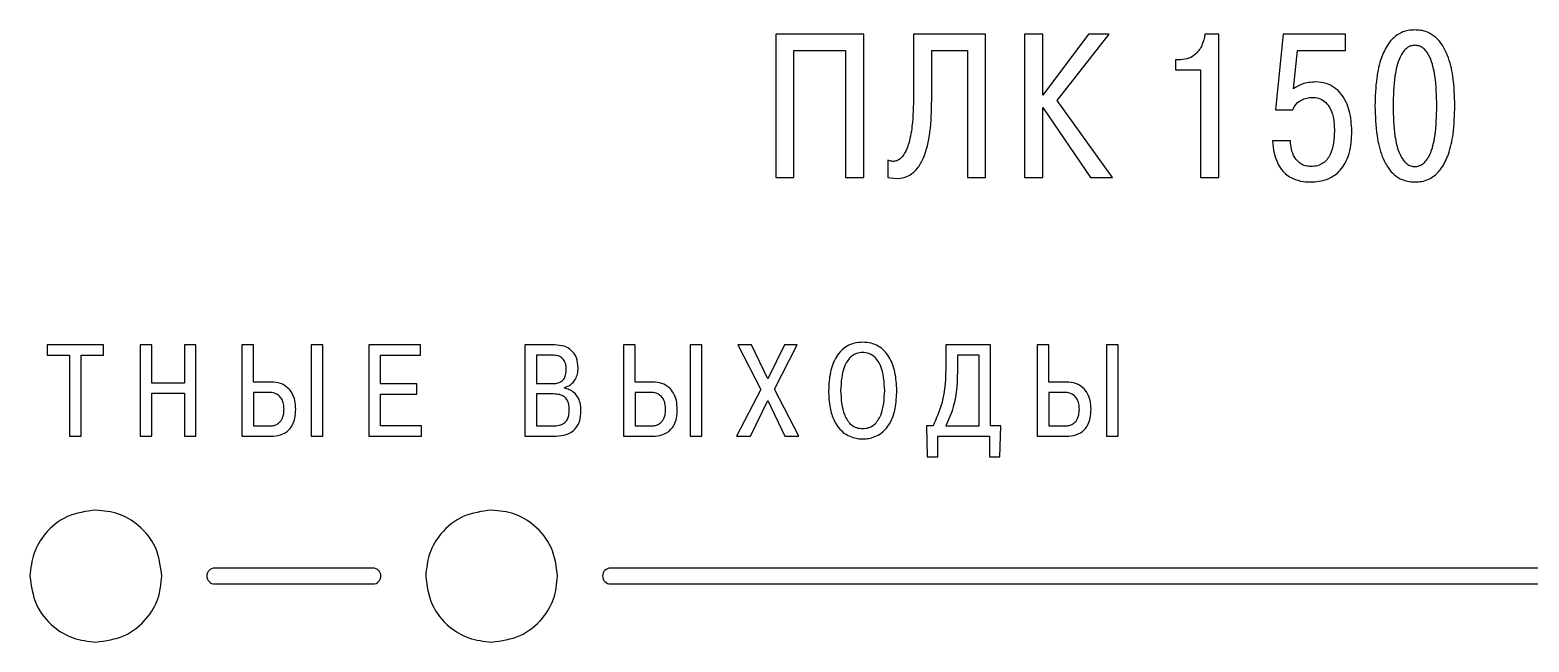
# Model space of a CAD drawing. Header units: millimetres. Extents: x 3520 to 8864, y 403 to 1747.
# Drawn here: x 7184.53 to 7212.94, y 1191.2 to 1202.8 of the extents above; entities that cross this region are included whole.
import ezdxf

# ---------------------------------------------------------------- set-up
doc = ezdxf.new("R2010")
doc.units = ezdxf.units.MM

msp = doc.modelspace()

# ---------------------------------------------------------------- linework, layer by layer
for p, q in [((7200.337, 1202.72, 1518.358), (7198.668, 1202.72, 1518.358)), ((7198.668, 1202.72, 1518.358), (7198.668, 1200.004, 1518.358)), ((7200.337, 1200.004, 1518.358), (7200.337, 1202.72, 1518.358)), ((7202.646, 1202.72, 1518.358), (7201.28, 1202.72, 1518.358)), ((7201.28, 1202.72, 1518.358), (7201.28, 1201.552, 1518.358)), ((7202.646, 1200.004, 1518.358), (7202.646, 1202.72, 1518.358)), ((7203.728, 1202.72, 1518.358), (7203.382, 1202.72, 1518.358)), ((7203.382, 1202.72, 1518.358), (7203.382, 1200.004, 1518.358)), ((7203.728, 1201.564, 1518.358), (7203.728, 1202.72, 1518.358)), ((7204.597, 1202.72, 1518.358), (7203.728, 1201.564, 1518.358)), ((7204.003, 1201.463, 1518.358), (7204.985, 1202.72, 1518.358)), ((7204.985, 1202.72, 1518.358), (7204.597, 1202.72, 1518.358)), ((7207.065, 1202.72, 1518.358), (7206.801, 1202.72, 1518.358)), ((7207.065, 1200.004, 1518.358), (7207.065, 1202.72, 1518.358)), ((7208.283, 1202.72, 1518.358), (7208.14, 1201.288, 1518.358)), ((7209.467, 1202.72, 1518.358), (7208.283, 1202.72, 1518.358)), ((7209.467, 1202.414, 1518.358), (7209.467, 1202.72, 1518.358)), ((7199.014, 1202.414, 1518.358), (7199.992, 1202.414, 1518.358)), ((7199.014, 1200.004, 1518.358), (7199.014, 1202.414, 1518.358)), ((7199.992, 1202.414, 1518.358), (7199.992, 1200.004, 1518.358)), ((7201.625, 1201.475, 1518.358), (7201.625, 1202.414, 1518.358)), ((7201.625, 1202.414, 1518.358), (7202.3, 1202.414, 1518.358)), ((7202.3, 1202.414, 1518.358), (7202.3, 1200.004, 1518.358)), ((7208.481, 1201.684, 1518.358), (7208.555, 1202.414, 1518.358)), ((7208.555, 1202.414, 1518.358), (7209.467, 1202.414, 1518.358)), ((7206.343, 1202.235, 1518.358), (7206.246, 1202.235, 1518.358)), ((7206.246, 1202.235, 1518.358), (7206.246, 1202.045, 1518.358)), ((7206.246, 1202.045, 1518.358), (7206.72, 1202.045, 1518.358)), ((7206.72, 1202.045, 1518.358), (7206.72, 1200.004, 1518.358)), ((7203.728, 1200.004, 1518.358), (7203.728, 1201.331, 1518.358)), ((7203.728, 1201.331, 1518.358), (7204.636, 1200.004, 1518.358)), ((7205.051, 1200.004, 1518.358), (7204.003, 1201.463, 1518.358)), ((7208.14, 1201.288, 1518.358), (7208.466, 1201.288, 1518.358)), ((7208.423, 1200.698, 1518.358), (7208.082, 1200.698, 1518.358)), ((7200.794, 1200.334, 1518.358), (7200.794, 1200.008, 1518.358)), ((7198.668, 1200.004, 1518.358), (7199.014, 1200.004, 1518.358)), ((7199.992, 1200.004, 1518.358), (7200.337, 1200.004, 1518.358)), ((7202.3, 1200.004, 1518.358), (7202.646, 1200.004, 1518.358)), ((7203.382, 1200.004, 1518.358), (7203.728, 1200.004, 1518.358)), ((7204.636, 1200.004, 1518.358), (7205.051, 1200.004, 1518.358)), ((7206.72, 1200.004, 1518.358), (7207.065, 1200.004, 1518.358)), ((7185.929, 1196.832, 1518.358), (7184.86, 1196.832, 1518.358)), ((7184.86, 1196.832, 1518.358), (7184.86, 1196.637, 1518.358)), ((7185.929, 1196.637, 1518.358), (7185.929, 1196.832, 1518.358)), ((7186.843, 1196.832, 1518.358), (7186.623, 1196.832, 1518.358)), ((7186.623, 1196.832, 1518.358), (7186.623, 1195.103, 1518.358)), ((7186.843, 1196.111, 1518.358), (7186.843, 1196.832, 1518.358)), ((7187.68, 1196.832, 1518.358), (7187.46, 1196.832, 1518.358)), ((7187.46, 1196.832, 1518.358), (7187.46, 1196.111, 1518.358)), ((7187.68, 1195.103, 1518.358), (7187.68, 1196.832, 1518.358)), ((7188.771, 1196.832, 1518.358), (7188.552, 1196.832, 1518.358)), ((7188.552, 1196.832, 1518.358), (7188.552, 1195.103, 1518.358)), ((7188.771, 1196.128, 1518.358), (7188.771, 1196.832, 1518.358)), ((7189.865, 1196.832, 1518.358), (7189.865, 1195.103, 1518.358)), ((7190.085, 1196.832, 1518.358), (7189.865, 1196.832, 1518.358)), ((7190.085, 1195.103, 1518.358), (7190.085, 1196.832, 1518.358)), ((7191.935, 1196.832, 1518.358), (7190.957, 1196.832, 1518.358)), ((7190.957, 1196.832, 1518.358), (7190.957, 1195.103, 1518.358)), ((7191.935, 1196.637, 1518.358), (7191.935, 1196.832, 1518.358)), ((7193.911, 1196.832, 1518.358), (7193.911, 1195.103, 1518.358)), ((7194.484, 1196.832, 1518.358), (7193.911, 1196.832, 1518.358)), ((7196.002, 1196.832, 1518.358), (7195.783, 1196.832, 1518.358)), ((7195.783, 1196.832, 1518.358), (7195.783, 1195.103, 1518.358)), ((7196.002, 1196.128, 1518.358), (7196.002, 1196.832, 1518.358)), ((7197.046, 1196.832, 1518.358), (7197.046, 1195.103, 1518.358)), ((7197.266, 1196.832, 1518.358), (7197.046, 1196.832, 1518.358)), ((7197.266, 1195.103, 1518.358), (7197.266, 1196.832, 1518.358)), ((7198.209, 1196.832, 1518.358), (7197.95, 1196.832, 1518.358)), ((7197.95, 1196.832, 1518.358), (7198.387, 1195.988, 1518.358)), ((7198.52, 1196.192, 1518.358), (7198.209, 1196.832, 1518.358)), ((7198.837, 1196.832, 1518.358), (7198.52, 1196.192, 1518.358)), ((7198.644, 1195.992, 1518.358), (7199.076, 1196.832, 1518.358)), ((7199.076, 1196.832, 1518.358), (7198.837, 1196.832, 1518.358)), ((7202.741, 1196.832, 1518.358), (7201.894, 1196.832, 1518.358)), ((7201.894, 1196.832, 1518.358), (7201.894, 1196.476, 1518.358)), ((7202.741, 1195.299, 1518.358), (7202.741, 1196.832, 1518.358)), ((7203.844, 1196.832, 1518.358), (7203.625, 1196.832, 1518.358)), ((7203.625, 1196.832, 1518.358), (7203.625, 1195.103, 1518.358)), ((7203.844, 1196.128, 1518.358), (7203.844, 1196.832, 1518.358)), ((7204.938, 1196.832, 1518.358), (7204.938, 1195.103, 1518.358)), ((7205.158, 1196.832, 1518.358), (7204.938, 1196.832, 1518.358)), ((7205.158, 1195.103, 1518.358), (7205.158, 1196.832, 1518.358)), ((7184.86, 1196.637, 1518.358), (7185.285, 1196.637, 1518.358)), ((7185.285, 1196.637, 1518.358), (7185.285, 1195.103, 1518.358)), ((7185.504, 1195.103, 1518.358), (7185.504, 1196.637, 1518.358)), ((7185.504, 1196.637, 1518.358), (7185.929, 1196.637, 1518.358)), ((7191.177, 1196.094, 1518.358), (7191.177, 1196.637, 1518.358)), ((7191.177, 1196.637, 1518.358), (7191.935, 1196.637, 1518.358)), ((7194.444, 1196.637, 1518.358), (7194.131, 1196.637, 1518.358)), ((7194.131, 1196.637, 1518.358), (7194.131, 1196.099, 1518.358)), ((7202.521, 1196.637, 1518.358), (7202.113, 1196.637, 1518.358)), ((7202.113, 1196.637, 1518.358), (7202.113, 1196.422, 1518.358)), ((7202.521, 1195.299, 1518.358), (7202.521, 1196.637, 1518.358)), ((7187.46, 1196.111, 1518.358), (7186.843, 1196.111, 1518.358)), ((7189.105, 1196.128, 1518.358), (7188.771, 1196.128, 1518.358)), ((7191.866, 1196.094, 1518.358), (7191.177, 1196.094, 1518.358)), ((7191.866, 1195.899, 1518.358), (7191.866, 1196.094, 1518.358)), ((7194.131, 1196.099, 1518.358), (7194.437, 1196.099, 1518.358)), ((7196.336, 1196.128, 1518.358), (7196.002, 1196.128, 1518.358)), ((7204.178, 1196.128, 1518.358), (7203.844, 1196.128, 1518.358)), ((7186.843, 1195.916, 1518.358), (7187.46, 1195.916, 1518.358)), ((7186.843, 1195.103, 1518.358), (7186.843, 1195.916, 1518.358)), ((7187.46, 1195.916, 1518.358), (7187.46, 1195.103, 1518.358)), ((7189.06, 1195.933, 1518.358), (7188.771, 1195.933, 1518.358)), ((7188.771, 1195.933, 1518.358), (7188.771, 1195.299, 1518.358)), ((7191.177, 1195.299, 1518.358), (7191.177, 1195.899, 1518.358)), ((7191.177, 1195.899, 1518.358), (7191.866, 1195.899, 1518.358)), ((7194.449, 1195.904, 1518.358), (7194.131, 1195.904, 1518.358)), ((7194.131, 1195.904, 1518.358), (7194.131, 1195.299, 1518.358)), ((7194.666, 1196.012, 1518.358), (7194.666, 1196.025, 1518.358)), ((7196.291, 1195.933, 1518.358), (7196.002, 1195.933, 1518.358)), ((7196.002, 1195.933, 1518.358), (7196.002, 1195.299, 1518.358)), ((7198.387, 1195.988, 1518.358), (7197.927, 1195.103, 1518.358)), ((7199.106, 1195.103, 1518.358), (7198.644, 1195.992, 1518.358)), ((7204.133, 1195.933, 1518.358), (7203.844, 1195.933, 1518.358)), ((7203.844, 1195.933, 1518.358), (7203.844, 1195.299, 1518.358)), ((7198.192, 1195.103, 1518.358), (7198.518, 1195.783, 1518.358)), ((7198.518, 1195.783, 1518.358), (7198.841, 1195.103, 1518.358)), ((7188.771, 1195.299, 1518.358), (7189.078, 1195.299, 1518.358)), ((7191.957, 1195.299, 1518.358), (7191.177, 1195.299, 1518.358)), ((7191.957, 1195.103, 1518.358), (7191.957, 1195.299, 1518.358)), ((7194.131, 1195.299, 1518.358), (7194.449, 1195.299, 1518.358)), ((7196.002, 1195.299, 1518.358), (7196.308, 1195.299, 1518.358)), ((7201.525, 1195.299, 1518.358), (7201.54, 1194.713, 1518.358)), ((7201.649, 1195.299, 1518.358), (7201.525, 1195.299, 1518.358)), ((7201.894, 1195.299, 1518.358), (7202.521, 1195.299, 1518.358)), ((7202.931, 1195.299, 1518.358), (7202.741, 1195.299, 1518.358)), ((7202.916, 1194.713, 1518.358), (7202.931, 1195.299, 1518.358)), ((7203.844, 1195.299, 1518.358), (7204.151, 1195.299, 1518.358)), ((7185.285, 1195.103, 1518.358), (7185.504, 1195.103, 1518.358)), ((7186.623, 1195.103, 1518.358), (7186.843, 1195.103, 1518.358)), ((7187.46, 1195.103, 1518.358), (7187.68, 1195.103, 1518.358)), ((7188.552, 1195.103, 1518.358), (7189.105, 1195.103, 1518.358)), ((7189.865, 1195.103, 1518.358), (7190.085, 1195.103, 1518.358)), ((7190.957, 1195.103, 1518.358), (7191.957, 1195.103, 1518.358)), ((7193.911, 1195.103, 1518.358), (7194.464, 1195.103, 1518.358)), ((7195.783, 1195.103, 1518.358), (7196.336, 1195.103, 1518.358)), ((7197.046, 1195.103, 1518.358), (7197.266, 1195.103, 1518.358)), ((7197.927, 1195.103, 1518.358), (7198.192, 1195.103, 1518.358)), ((7198.841, 1195.103, 1518.358), (7199.106, 1195.103, 1518.358)), ((7201.738, 1194.713, 1518.358), (7201.738, 1195.103, 1518.358)), ((7201.738, 1195.103, 1518.358), (7202.718, 1195.103, 1518.358)), ((7202.718, 1195.103, 1518.358), (7202.718, 1194.713, 1518.358)), ((7203.625, 1195.103, 1518.358), (7204.178, 1195.103, 1518.358)), ((7204.938, 1195.103, 1518.358), (7205.158, 1195.103, 1518.358)), ((7201.54, 1194.713, 1518.358), (7201.738, 1194.713, 1518.358)), ((7202.718, 1194.713, 1518.358), (7202.916, 1194.713, 1518.358)), ((7191.034, 1192.603, 1518.358), (7188.034, 1192.603, 1518.358)), ((7230.934, 1192.603, 1518.358), (7195.535, 1192.603, 1518.358)), ((7188.034, 1192.303, 1518.358), (7191.034, 1192.303, 1518.358)), ((7195.535, 1192.303, 1518.358), (7230.634, 1192.303, 1518.358))]:
    msp.add_line(p, q)
for centre, start, end in [((7188.034, 1192.453, 1518.358), 90, 270), ((7191.034, 1192.453, 1518.358), 270, 90), ((7195.535, 1192.453, 1518.358), 90, 270)]:
    msp.add_arc(centre, 0.15, start, end)
for points, knots in [([(7206.801, 1202.72, 1518.358), (7206.788, 1202.649, 1518.358), (7206.763, 1202.511, 1518.358), (7206.647, 1202.352, 1518.358), (7206.501, 1202.253, 1518.358), (7206.397, 1202.241, 1518.358), (7206.343, 1202.235, 1518.358)], [0, 0, 0, 0, 0.294718, 0.572042, 0.782915, 1, 1, 1, 1]), ([(7210.782, 1202.802, 1518.358), (7210.749, 1202.801, 1518.358), (7210.672, 1202.799, 1518.358), (7210.544, 1202.766, 1518.358), (7210.397, 1202.682, 1518.358), (7210.25, 1202.517, 1518.358), (7210.125, 1202.247, 1518.358), (7210.039, 1201.849, 1518.358), (7210.03, 1201.54, 1518.358), (7210.025, 1201.362, 1518.358)], [0, 0, 0, 0, 0.05437, 0.127137, 0.217026, 0.330325, 0.488309, 0.705054, 1, 1, 1, 1]), ([(7211.539, 1201.362, 1518.358), (7211.533, 1201.551, 1518.358), (7211.524, 1201.875, 1518.358), (7211.431, 1202.27, 1518.358), (7211.309, 1202.519, 1518.358), (7211.178, 1202.671, 1518.358), (7211.035, 1202.761, 1518.358), (7210.898, 1202.798, 1518.358), (7210.817, 1202.801, 1518.358), (7210.782, 1202.802, 1518.358)], [0, 0, 0, 0, 0.312159, 0.536458, 0.666706, 0.768536, 0.865109, 0.942554, 1, 1, 1, 1]), ([(7210.782, 1202.511, 1518.358), (7210.757, 1202.509, 1518.358), (7210.704, 1202.504, 1518.358), (7210.626, 1202.462, 1518.358), (7210.555, 1202.388, 1518.358), (7210.458, 1202.215, 1518.358), (7210.379, 1201.865, 1518.358), (7210.371, 1201.553, 1518.358), (7210.367, 1201.362, 1518.358)], [0, 0, 0, 0, 0.057277, 0.120083, 0.195073, 0.289851, 0.566196, 1, 1, 1, 1]), ([(7211.197, 1201.362, 1518.358), (7211.193, 1201.553, 1518.358), (7211.185, 1201.865, 1518.358), (7211.106, 1202.215, 1518.358), (7211.01, 1202.388, 1518.358), (7210.938, 1202.462, 1518.358), (7210.86, 1202.504, 1518.358), (7210.807, 1202.509, 1518.358), (7210.782, 1202.511, 1518.358)], [0, 0, 0, 0, 0.433804, 0.710149, 0.804927, 0.879917, 0.942724, 1, 1, 1, 1]), ([(7208.904, 1201.816, 1518.358), (7208.816, 1201.811, 1518.358), (7208.663, 1201.801, 1518.358), (7208.535, 1201.719, 1518.358), (7208.481, 1201.684, 1518.358)], [0, 0, 0, 0, 0.580121, 1, 1, 1, 1]), ([(7209.587, 1200.889, 1518.358), (7209.579, 1201.017, 1518.358), (7209.563, 1201.263, 1518.358), (7209.432, 1201.549, 1518.358), (7209.262, 1201.716, 1518.358), (7209.095, 1201.802, 1518.358), (7208.97, 1201.811, 1518.358), (7208.904, 1201.816, 1518.358)], [0, 0, 0, 0, 0.298097, 0.57297, 0.709218, 0.847601, 1, 1, 1, 1]), ([(7201.28, 1201.552, 1518.358), (7201.276, 1201.361, 1518.358), (7201.269, 1201.044, 1518.358), (7201.207, 1200.685, 1518.358), (7201.131, 1200.495, 1518.358), (7201.075, 1200.405, 1518.358), (7201.014, 1200.347, 1518.358), (7200.944, 1200.314, 1518.358), (7200.867, 1200.308, 1518.358), (7200.818, 1200.325, 1518.358), (7200.794, 1200.334, 1518.358)], [0, 0, 0, 0, 0.385273, 0.639057, 0.727335, 0.795963, 0.85014, 0.895253, 0.948899, 1, 1, 1, 1]), ([(7200.794, 1200.008, 1518.358), (7200.871, 1199.996, 1518.358), (7201.012, 1199.974, 1518.358), (7201.216, 1200.04, 1518.358), (7201.367, 1200.179, 1518.358), (7201.518, 1200.451, 1518.358), (7201.611, 1200.895, 1518.358), (7201.62, 1201.271, 1518.358), (7201.625, 1201.475, 1518.358)], [0, 0, 0, 0, 0.117526, 0.216994, 0.315426, 0.4246, 0.687826, 1, 1, 1, 1]), ([(7208.466, 1201.288, 1518.358), (7208.485, 1201.326, 1518.358), (7208.524, 1201.403, 1518.358), (7208.623, 1201.475, 1518.358), (7208.73, 1201.518, 1518.358), (7208.802, 1201.523, 1518.358), (7208.838, 1201.525, 1518.358)], [0, 0, 0, 0, 0.270309, 0.543118, 0.766101, 1, 1, 1, 1]), ([(7208.838, 1201.525, 1518.358), (7208.879, 1201.522, 1518.358), (7208.96, 1201.515, 1518.358), (7209.075, 1201.452, 1518.358), (7209.176, 1201.332, 1518.358), (7209.247, 1201.135, 1518.358), (7209.254, 1200.976, 1518.358), (7209.257, 1200.885, 1518.358)], [0, 0, 0, 0, 0.140329, 0.283778, 0.444652, 0.682013, 1, 1, 1, 1]), ([(7210.025, 1201.362, 1518.358), (7210.031, 1201.173, 1518.358), (7210.04, 1200.849, 1518.358), (7210.133, 1200.454, 1518.358), (7210.255, 1200.205, 1518.358), (7210.386, 1200.052, 1518.358), (7210.529, 1199.963, 1518.358), (7210.666, 1199.925, 1518.358), (7210.747, 1199.923, 1518.358), (7210.782, 1199.922, 1518.358)], [0, 0, 0, 0, 0.3122044, 0.5365291, 0.6667812, 0.7686031, 0.8651533, 0.9425737, 1, 1, 1, 1]), ([(7210.367, 1201.362, 1518.358), (7210.371, 1201.171, 1518.358), (7210.379, 1200.859, 1518.358), (7210.458, 1200.509, 1518.358), (7210.555, 1200.336, 1518.358), (7210.626, 1200.262, 1518.358), (7210.704, 1200.22, 1518.358), (7210.757, 1200.216, 1518.358), (7210.782, 1200.213, 1518.358)], [0, 0, 0, 0, 0.433816, 0.710162, 0.804938, 0.879925, 0.942727, 1, 1, 1, 1]), ([(7210.782, 1199.922, 1518.358), (7210.815, 1199.923, 1518.358), (7210.892, 1199.925, 1518.358), (7211.02, 1199.957, 1518.358), (7211.167, 1200.041, 1518.358), (7211.314, 1200.207, 1518.358), (7211.439, 1200.477, 1518.358), (7211.525, 1200.875, 1518.358), (7211.534, 1201.184, 1518.358), (7211.539, 1201.362, 1518.358)], [0, 0, 0, 0, 0.054351, 0.127094, 0.216962, 0.330252, 0.488241, 0.705013, 1, 1, 1, 1]), ([(7210.782, 1200.213, 1518.358), (7210.807, 1200.216, 1518.358), (7210.86, 1200.22, 1518.358), (7210.938, 1200.262, 1518.358), (7211.01, 1200.336, 1518.358), (7211.106, 1200.509, 1518.358), (7211.185, 1200.859, 1518.358), (7211.193, 1201.171, 1518.358), (7211.197, 1201.362, 1518.358)], [0, 0, 0, 0, 0.057272, 0.120075, 0.195062, 0.289838, 0.566184, 1, 1, 1, 1]), ([(7208.082, 1200.698, 1518.358), (7208.089, 1200.621, 1518.358), (7208.103, 1200.48, 1518.358), (7208.165, 1200.295, 1518.358), (7208.25, 1200.154, 1518.358), (7208.35, 1200.054, 1518.358), (7208.485, 1199.972, 1518.358), (7208.643, 1199.926, 1518.358), (7208.762, 1199.923, 1518.358), (7208.811, 1199.922, 1518.358)], [0, 0, 0, 0, 0.194004, 0.352236, 0.484502, 0.599303, 0.702477, 0.87704, 1, 1, 1, 1]), ([(7208.811, 1200.213, 1518.358), (7208.776, 1200.216, 1518.358), (7208.71, 1200.22, 1518.358), (7208.595, 1200.271, 1518.358), (7208.494, 1200.382, 1518.358), (7208.434, 1200.539, 1518.358), (7208.427, 1200.647, 1518.358), (7208.423, 1200.698, 1518.358)], [0, 0, 0, 0, 0.15077, 0.284139, 0.53243, 0.777959, 1, 1, 1, 1]), ([(7208.811, 1199.922, 1518.358), (7208.862, 1199.924, 1518.358), (7208.978, 1199.929, 1518.358), (7209.165, 1199.983, 1518.358), (7209.329, 1200.093, 1518.358), (7209.447, 1200.244, 1518.358), (7209.526, 1200.415, 1518.358), (7209.579, 1200.635, 1518.358), (7209.584, 1200.799, 1518.358), (7209.587, 1200.889, 1518.358)], [0, 0, 0, 0, 0.1080424, 0.2471598, 0.4097645, 0.521359, 0.6515509, 0.8082548, 1, 1, 1, 1]), ([(7209.257, 1200.885, 1518.358), (7209.25, 1200.73, 1518.358), (7209.24, 1200.538, 1518.358), (7209.122, 1200.346, 1518.358), (7209.041, 1200.272, 1518.358), (7208.935, 1200.221, 1518.358), (7208.854, 1200.216, 1518.358), (7208.811, 1200.213, 1518.358)], [0, 0, 0, 0, 0.499222, 0.618008, 0.735035, 0.85831, 1, 1, 1, 1]), ([(7194.923, 1196.392, 1518.358), (7194.918, 1196.46, 1518.358), (7194.908, 1196.588, 1518.358), (7194.803, 1196.739, 1518.358), (7194.651, 1196.821, 1518.358), (7194.543, 1196.828, 1518.358), (7194.484, 1196.832, 1518.358)], [0, 0, 0, 0, 0.284917, 0.539875, 0.750473, 1, 1, 1, 1]), ([(7200.316, 1196.884, 1518.358), (7200.262, 1196.88, 1518.358), (7200.159, 1196.874, 1518.358), (7199.974, 1196.798, 1518.358), (7199.796, 1196.611, 1518.358), (7199.686, 1196.307, 1518.358), (7199.675, 1196.085, 1518.358), (7199.669, 1195.968, 1518.358)], [0, 0, 0, 0, 0.1281, 0.244369, 0.470321, 0.720201, 1, 1, 1, 1]), ([(7200.316, 1196.689, 1518.358), (7200.277, 1196.686, 1518.358), (7200.202, 1196.679, 1518.358), (7200.104, 1196.623, 1518.358), (7200.03, 1196.541, 1518.358), (7199.919, 1196.333, 1518.358), (7199.907, 1196.131, 1518.358), (7199.898, 1195.968, 1518.358)], [0, 0, 0, 0, 0.126226, 0.241323, 0.35719, 0.479596, 1, 1, 1, 1]), ([(7200.963, 1195.968, 1518.358), (7200.957, 1196.085, 1518.358), (7200.945, 1196.307, 1518.358), (7200.835, 1196.611, 1518.358), (7200.658, 1196.798, 1518.358), (7200.472, 1196.874, 1518.358), (7200.37, 1196.88, 1518.358), (7200.316, 1196.884, 1518.358)], [0, 0, 0, 0, 0.2797978, 0.5296774, 0.755629, 0.8718979, 1, 1, 1, 1]), ([(7200.733, 1195.968, 1518.358), (7200.724, 1196.131, 1518.358), (7200.713, 1196.333, 1518.358), (7200.601, 1196.541, 1518.358), (7200.528, 1196.623, 1518.358), (7200.43, 1196.679, 1518.358), (7200.355, 1196.686, 1518.358), (7200.316, 1196.689, 1518.358)], [0, 0, 0, 0, 0.5204165, 0.6428197, 0.7586806, 0.8737686, 1, 1, 1, 1]), ([(7194.437, 1196.099, 1518.358), (7194.467, 1196.1, 1518.358), (7194.523, 1196.103, 1518.358), (7194.599, 1196.133, 1518.358), (7194.657, 1196.187, 1518.358), (7194.694, 1196.269, 1518.358), (7194.697, 1196.333, 1518.358), (7194.698, 1196.368, 1518.358)], [0, 0, 0, 0, 0.212516, 0.391043, 0.555034, 0.758834, 1, 1, 1, 1]), ([(7194.698, 1196.368, 1518.358), (7194.697, 1196.402, 1518.358), (7194.694, 1196.473, 1518.358), (7194.653, 1196.557, 1518.358), (7194.592, 1196.607, 1518.358), (7194.524, 1196.633, 1518.358), (7194.473, 1196.636, 1518.358), (7194.444, 1196.637, 1518.358)], [0, 0, 0, 0, 0.245687, 0.495905, 0.636613, 0.799032, 1, 1, 1, 1]), ([(7194.666, 1196.025, 1518.358), (7194.709, 1196.041, 1518.358), (7194.793, 1196.074, 1518.358), (7194.873, 1196.175, 1518.358), (7194.916, 1196.283, 1518.358), (7194.921, 1196.356, 1518.358), (7194.923, 1196.392, 1518.358)], [0, 0, 0, 0, 0.280489, 0.551919, 0.77165, 1, 1, 1, 1]), ([(7201.894, 1196.476, 1518.358), (7201.887, 1196.221, 1518.358), (7201.877, 1195.811, 1518.358), (7201.711, 1195.439, 1518.358), (7201.649, 1195.299, 1518.358)], [0, 0, 0, 0, 0.623762, 1, 1, 1, 1]), ([(7202.113, 1196.422, 1518.358), (7202.108, 1196.162, 1518.358), (7202.1, 1195.772, 1518.358), (7201.945, 1195.417, 1518.358), (7201.894, 1195.299, 1518.358)], [0, 0, 0, 0, 0.666402, 1, 1, 1, 1]), ([(7189.571, 1195.61, 1518.358), (7189.569, 1195.667, 1518.358), (7189.563, 1195.773, 1518.358), (7189.51, 1195.917, 1518.358), (7189.418, 1196.034, 1518.358), (7189.277, 1196.115, 1518.358), (7189.164, 1196.124, 1518.358), (7189.105, 1196.128, 1518.358)], [0, 0, 0, 0, 0.2158609, 0.4033636, 0.5744742, 0.7754979, 1, 1, 1, 1]), ([(7196.802, 1195.61, 1518.358), (7196.799, 1195.667, 1518.358), (7196.794, 1195.773, 1518.358), (7196.74, 1195.917, 1518.358), (7196.647, 1196.034, 1518.358), (7196.507, 1196.115, 1518.358), (7196.395, 1196.124, 1518.358), (7196.336, 1196.128, 1518.358)], [0, 0, 0, 0, 0.216085, 0.403986, 0.575598, 0.776763, 1, 1, 1, 1]), ([(7204.645, 1195.61, 1518.358), (7204.642, 1195.667, 1518.358), (7204.636, 1195.773, 1518.358), (7204.582, 1195.917, 1518.358), (7204.489, 1196.034, 1518.358), (7204.349, 1196.115, 1518.358), (7204.237, 1196.124, 1518.358), (7204.178, 1196.128, 1518.358)], [0, 0, 0, 0, 0.216109, 0.404049, 0.575713, 0.77689, 1, 1, 1, 1]), ([(7189.349, 1195.617, 1518.358), (7189.348, 1195.652, 1518.358), (7189.344, 1195.716, 1518.358), (7189.312, 1195.804, 1518.358), (7189.256, 1195.876, 1518.358), (7189.168, 1195.926, 1518.358), (7189.098, 1195.931, 1518.358), (7189.06, 1195.933, 1518.358)], [0, 0, 0, 0, 0.213658, 0.399105, 0.568703, 0.770298, 1, 1, 1, 1]), ([(7194.755, 1195.605, 1518.358), (7194.754, 1195.64, 1518.358), (7194.751, 1195.705, 1518.358), (7194.72, 1195.792, 1518.358), (7194.66, 1195.86, 1518.358), (7194.564, 1195.899, 1518.358), (7194.49, 1195.902, 1518.358), (7194.449, 1195.904, 1518.358)], [0, 0, 0, 0, 0.215792, 0.39193, 0.550351, 0.750999, 1, 1, 1, 1]), ([(7194.977, 1195.585, 1518.358), (7194.975, 1195.636, 1518.358), (7194.97, 1195.728, 1518.358), (7194.92, 1195.847, 1518.358), (7194.848, 1195.933, 1518.358), (7194.761, 1195.988, 1518.358), (7194.696, 1196.005, 1518.358), (7194.666, 1196.012, 1518.358)], [0, 0, 0, 0, 0.264208, 0.475618, 0.65482, 0.840466, 1, 1, 1, 1]), ([(7196.58, 1195.617, 1518.358), (7196.578, 1195.652, 1518.358), (7196.575, 1195.716, 1518.358), (7196.543, 1195.804, 1518.358), (7196.487, 1195.876, 1518.358), (7196.399, 1195.926, 1518.358), (7196.329, 1195.931, 1518.358), (7196.291, 1195.933, 1518.358)], [0, 0, 0, 0, 0.213658, 0.399105, 0.568703, 0.770298, 1, 1, 1, 1]), ([(7199.669, 1195.968, 1518.358), (7199.673, 1195.858, 1518.358), (7199.681, 1195.664, 1518.358), (7199.758, 1195.413, 1518.358), (7199.869, 1195.24, 1518.358), (7199.998, 1195.132, 1518.358), (7200.125, 1195.076, 1518.358), (7200.231, 1195.054, 1518.358), (7200.292, 1195.052, 1518.358), (7200.316, 1195.051, 1518.358)], [0, 0, 0, 0, 0.261443, 0.460454, 0.616122, 0.743643, 0.855352, 0.943671, 1, 1, 1, 1]), ([(7199.898, 1195.968, 1518.358), (7199.907, 1195.808, 1518.358), (7199.917, 1195.61, 1518.358), (7200.024, 1195.402, 1518.358), (7200.097, 1195.317, 1518.358), (7200.198, 1195.257, 1518.358), (7200.275, 1195.25, 1518.358), (7200.316, 1195.247, 1518.358)], [0, 0, 0, 0, 0.507762, 0.632376, 0.750941, 0.869199, 1, 1, 1, 1]), ([(7200.316, 1195.051, 1518.358), (7200.338, 1195.052, 1518.358), (7200.395, 1195.053, 1518.358), (7200.495, 1195.073, 1518.358), (7200.617, 1195.123, 1518.358), (7200.748, 1195.223, 1518.358), (7200.866, 1195.395, 1518.358), (7200.95, 1195.652, 1518.358), (7200.958, 1195.853, 1518.358), (7200.963, 1195.968, 1518.358)], [0, 0, 0, 0, 0.053002, 0.135599, 0.239943, 0.364292, 0.523176, 0.727835, 1, 1, 1, 1]), ([(7200.316, 1195.247, 1518.358), (7200.356, 1195.25, 1518.358), (7200.434, 1195.257, 1518.358), (7200.534, 1195.317, 1518.358), (7200.608, 1195.402, 1518.358), (7200.714, 1195.61, 1518.358), (7200.725, 1195.808, 1518.358), (7200.733, 1195.968, 1518.358)], [0, 0, 0, 0, 0.130779, 0.249024, 0.367585, 0.492202, 1, 1, 1, 1]), ([(7204.422, 1195.617, 1518.358), (7204.421, 1195.652, 1518.358), (7204.417, 1195.716, 1518.358), (7204.385, 1195.804, 1518.358), (7204.329, 1195.876, 1518.358), (7204.241, 1195.926, 1518.358), (7204.171, 1195.931, 1518.358), (7204.133, 1195.933, 1518.358)], [0, 0, 0, 0, 0.2136588, 0.3991075, 0.5687054, 0.7702941, 1, 1, 1, 1]), ([(7189.078, 1195.299, 1518.358), (7189.094, 1195.299, 1518.358), (7189.133, 1195.301, 1518.358), (7189.197, 1195.317, 1518.358), (7189.255, 1195.352, 1518.358), (7189.298, 1195.402, 1518.358), (7189.327, 1195.459, 1518.358), (7189.346, 1195.532, 1518.358), (7189.348, 1195.587, 1518.358), (7189.349, 1195.617, 1518.358)], [0, 0, 0, 0, 0.104505, 0.246066, 0.412322, 0.52486, 0.654642, 0.80993, 1, 1, 1, 1]), ([(7189.105, 1195.103, 1518.358), (7189.165, 1195.108, 1518.358), (7189.288, 1195.116, 1518.358), (7189.434, 1195.202, 1518.358), (7189.519, 1195.323, 1518.358), (7189.564, 1195.455, 1518.358), (7189.569, 1195.555, 1518.358), (7189.571, 1195.61, 1518.358)], [0, 0, 0, 0, 0.228274, 0.473384, 0.618385, 0.788972, 1, 1, 1, 1]), ([(7194.449, 1195.299, 1518.358), (7194.487, 1195.3, 1518.358), (7194.566, 1195.302, 1518.358), (7194.664, 1195.347, 1518.358), (7194.721, 1195.421, 1518.358), (7194.751, 1195.505, 1518.358), (7194.754, 1195.569, 1518.358), (7194.755, 1195.605, 1518.358)], [0, 0, 0, 0, 0.230814, 0.472881, 0.614129, 0.783478, 1, 1, 1, 1]), ([(7194.464, 1195.103, 1518.358), (7194.524, 1195.106, 1518.358), (7194.634, 1195.111, 1518.358), (7194.781, 1195.164, 1518.358), (7194.896, 1195.261, 1518.358), (7194.968, 1195.408, 1518.358), (7194.974, 1195.523, 1518.358), (7194.977, 1195.585, 1518.358)], [0, 0, 0, 0, 0.223465, 0.408453, 0.57334, 0.770993, 1, 1, 1, 1]), ([(7196.308, 1195.299, 1518.358), (7196.325, 1195.299, 1518.358), (7196.363, 1195.301, 1518.358), (7196.427, 1195.317, 1518.358), (7196.485, 1195.352, 1518.358), (7196.528, 1195.402, 1518.358), (7196.558, 1195.459, 1518.358), (7196.577, 1195.532, 1518.358), (7196.579, 1195.587, 1518.358), (7196.58, 1195.617, 1518.358)], [0, 0, 0, 0, 0.102376, 0.243697, 0.410747, 0.523844, 0.654084, 0.809687, 1, 1, 1, 1]), ([(7196.336, 1195.103, 1518.358), (7196.395, 1195.108, 1518.358), (7196.519, 1195.116, 1518.358), (7196.665, 1195.202, 1518.358), (7196.75, 1195.323, 1518.358), (7196.795, 1195.455, 1518.358), (7196.8, 1195.555, 1518.358), (7196.802, 1195.61, 1518.358)], [0, 0, 0, 0, 0.228274, 0.473384, 0.618385, 0.788972, 1, 1, 1, 1]), ([(7204.151, 1195.299, 1518.358), (7204.167, 1195.299, 1518.358), (7204.205, 1195.301, 1518.358), (7204.269, 1195.317, 1518.358), (7204.327, 1195.352, 1518.358), (7204.371, 1195.402, 1518.358), (7204.4, 1195.459, 1518.358), (7204.419, 1195.532, 1518.358), (7204.421, 1195.587, 1518.358), (7204.422, 1195.617, 1518.358)], [0, 0, 0, 0, 0.102154, 0.243451, 0.410582, 0.52374, 0.654025, 0.809662, 1, 1, 1, 1]), ([(7204.178, 1195.103, 1518.358), (7204.238, 1195.108, 1518.358), (7204.361, 1195.116, 1518.358), (7204.507, 1195.202, 1518.358), (7204.592, 1195.323, 1518.358), (7204.638, 1195.455, 1518.358), (7204.642, 1195.555, 1518.358), (7204.645, 1195.61, 1518.358)], [0, 0, 0, 0, 0.228276, 0.473383, 0.618386, 0.788971, 1, 1, 1, 1]), ([(7185.784, 1193.703, 1518.358), (7185.598, 1193.679, 1518.358), (7185.232, 1193.631, 1518.358), (7184.826, 1193.297, 1518.358), (7184.579, 1192.889, 1518.358), (7184.549, 1192.6, 1518.358), (7184.534, 1192.453, 1518.358)], [0, 0, 0, 0, 0.283453, 0.558002, 0.77529, 1, 1, 1, 1]), ([(7187.034, 1192.453, 1518.358), (7187.01, 1192.639, 1518.358), (7186.962, 1193.005, 1518.358), (7186.628, 1193.411, 1518.358), (7186.22, 1193.658, 1518.358), (7185.931, 1193.688, 1518.358), (7185.784, 1193.703, 1518.358)], [0, 0, 0, 0, 0.283452, 0.558002, 0.775291, 1, 1, 1, 1]), ([(7193.284, 1193.703, 1518.358), (7193.098, 1193.679, 1518.358), (7192.732, 1193.631, 1518.358), (7192.326, 1193.297, 1518.358), (7192.079, 1192.889, 1518.358), (7192.049, 1192.6, 1518.358), (7192.034, 1192.453, 1518.358)], [0, 0, 0, 0, 0.283453, 0.558002, 0.77529, 1, 1, 1, 1]), ([(7194.534, 1192.453, 1518.358), (7194.51, 1192.639, 1518.358), (7194.462, 1193.005, 1518.358), (7194.128, 1193.411, 1518.358), (7193.72, 1193.658, 1518.358), (7193.431, 1193.688, 1518.358), (7193.284, 1193.703, 1518.358)], [0, 0, 0, 0, 0.283452, 0.558002, 0.775293, 1, 1, 1, 1]), ([(7184.534, 1192.453, 1518.358), (7184.558, 1192.267, 1518.358), (7184.606, 1191.901, 1518.358), (7184.94, 1191.495, 1518.358), (7185.348, 1191.248, 1518.358), (7185.637, 1191.218, 1518.358), (7185.784, 1191.203, 1518.358)], [0, 0, 0, 0, 0.283452, 0.558002, 0.77529, 1, 1, 1, 1]), ([(7185.784, 1191.203, 1518.358), (7185.97, 1191.227, 1518.358), (7186.336, 1191.275, 1518.358), (7186.743, 1191.609, 1518.358), (7186.99, 1192.017, 1518.358), (7187.019, 1192.306, 1518.358), (7187.034, 1192.453, 1518.358)], [0, 0, 0, 0, 0.283452, 0.558002, 0.775292, 1, 1, 1, 1]), ([(7192.034, 1192.453, 1518.358), (7192.058, 1192.267, 1518.358), (7192.106, 1191.901, 1518.358), (7192.44, 1191.495, 1518.358), (7192.848, 1191.248, 1518.358), (7193.137, 1191.218, 1518.358), (7193.284, 1191.203, 1518.358)], [0, 0, 0, 0, 0.283452, 0.558002, 0.77529, 1, 1, 1, 1]), ([(7193.284, 1191.203, 1518.358), (7193.47, 1191.227, 1518.358), (7193.836, 1191.275, 1518.358), (7194.243, 1191.609, 1518.358), (7194.489, 1192.017, 1518.358), (7194.519, 1192.306, 1518.358), (7194.534, 1192.453, 1518.358)], [0, 0, 0, 0, 0.283452, 0.5580025, 0.775291, 1, 1, 1, 1])]:
    msp.add_open_spline(points, degree=3, knots=knots)

doc.saveas('drawing.dxf')
